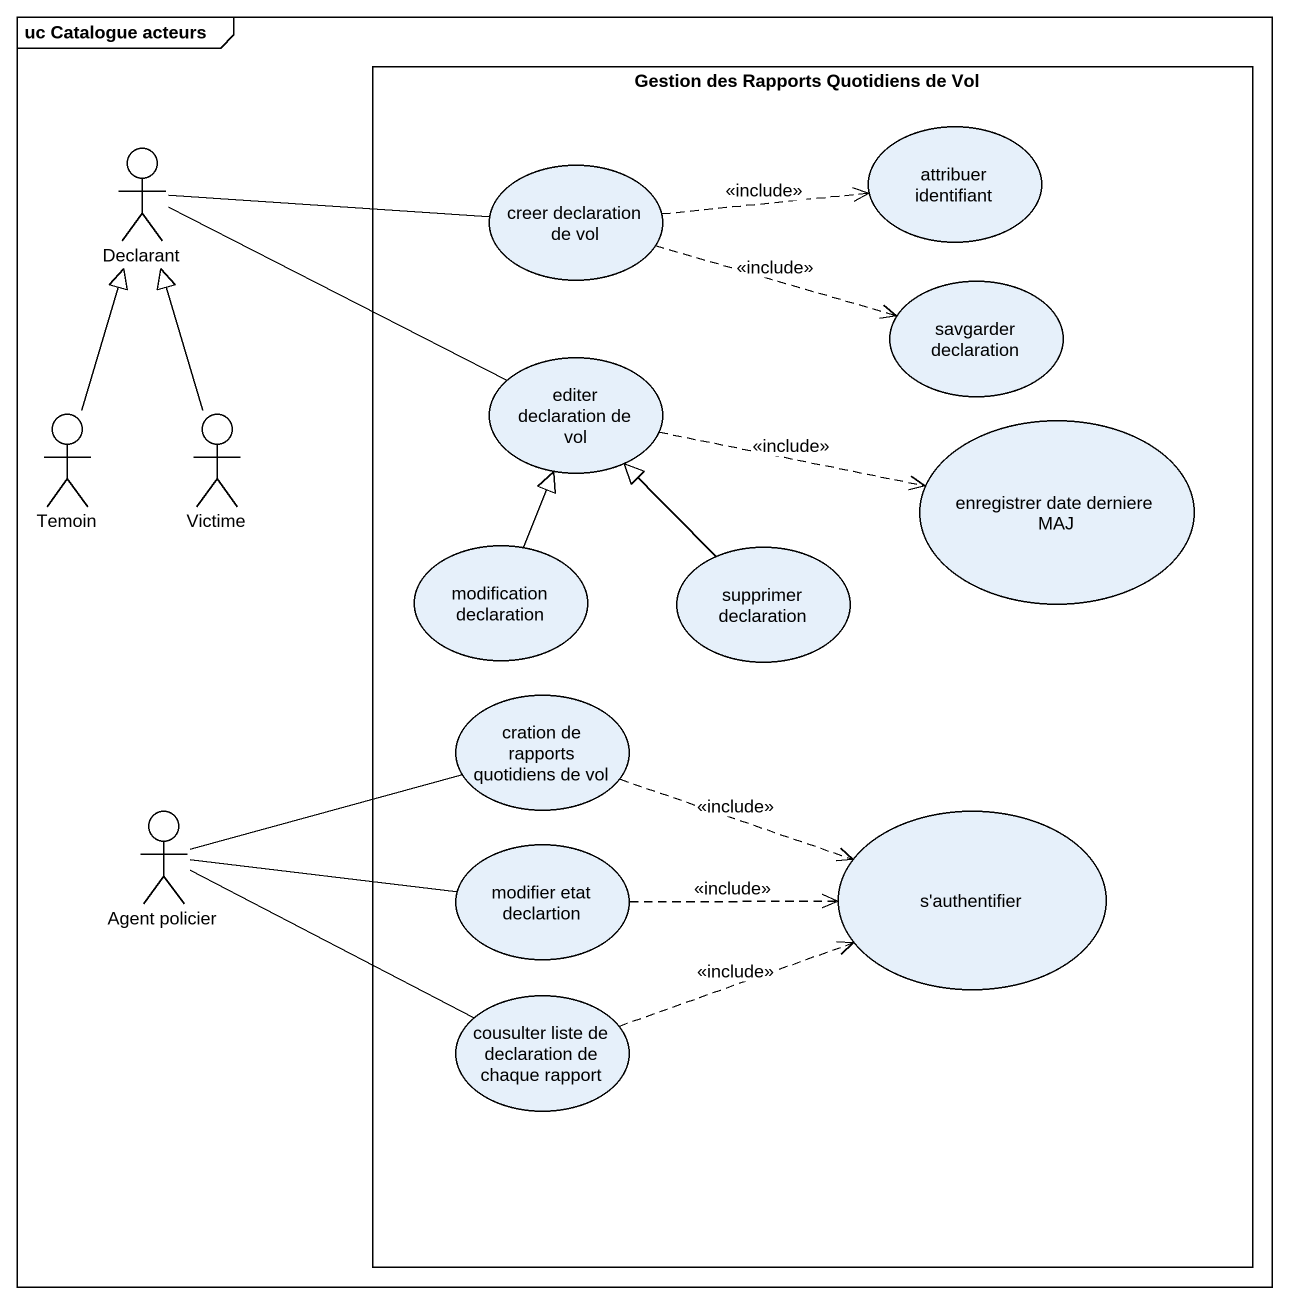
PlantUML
@startuml
mainframe uc Catalogue acteurs
rectangle "Gestion des Rapports Quotidiens de Vol" as Gestion_des_Rapports {
  usecase "creer declaration de vol" as creer_declaration_de_vol
  usecase "attribuer identifiant" as attribuer_identifiant
  usecase "savgarder declaration" as savgarder_declaration
  usecase "editer declaration de vol" as editer_declaration_de_vol
  usecase "enregistrer date derniere MAJ" as enregistrer_date_derniere
  usecase "modification declaration" as modification_declaration
  usecase "supprimer declaration" as supprimer_declaration
  usecase "cration de rapports quotidiens de vol" as cration_de_rapports
  usecase "modifier etat declartion" as modifier_etat_declartion
  usecase "s'authentifier" as s_authentifier
  usecase "cousulter liste de declaration de chaque rapport" as cousulter_liste_de
}
actor Declarant
actor Temoin
actor Victime
actor "Agent policier" as Agent_policier
Declarant -right- creer_declaration_de_vol
Declarant -right- editer_declaration_de_vol
creer_declaration_de_vol .right.> attribuer_identifiant : <<include>>
creer_declaration_de_vol .right.> savgarder_declaration : <<include>>
editer_declaration_de_vol .right.> enregistrer_date_derniere : <<include>>
Temoin -up-|> Declarant
Victime -up-|> Declarant
modification_declaration -up-|> editer_declaration_de_vol
supprimer_declaration -up-|> editer_declaration_de_vol
cration_de_rapports .right.> s_authentifier : <<include>>
Agent_policier -right- cration_de_rapports
Agent_policier -right- modifier_etat_declartion
Agent_policier -right- cousulter_liste_de
modifier_etat_declartion .right.> s_authentifier : <<include>>
cousulter_liste_de .right.> s_authentifier : <<include>>
@enduml
